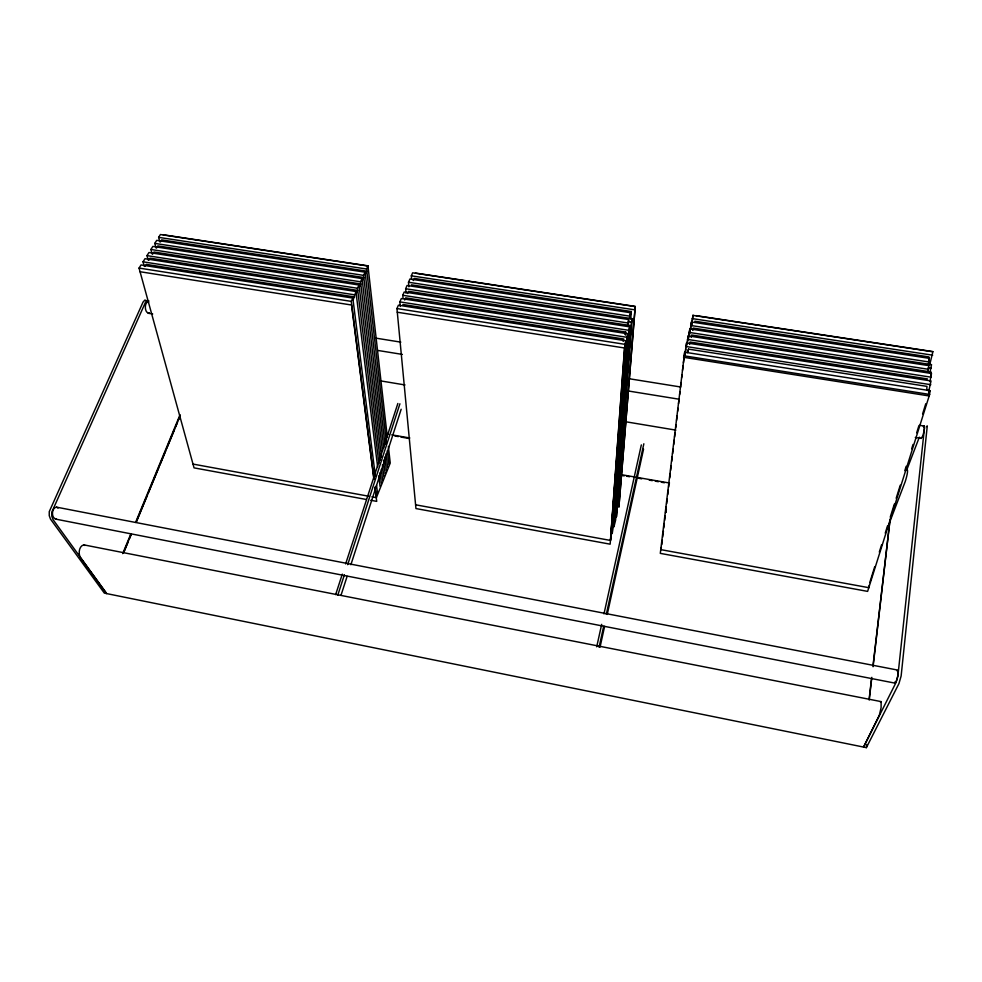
<?xml version="1.0" encoding="UTF-8"?>
<svg xmlns="http://www.w3.org/2000/svg" width="982" height="982" viewBox="0 0 982 982"><rect width="100%" height="100%" fill="white"/><g stroke="black" fill="none" stroke-linecap="round" stroke-linejoin="round"><path stroke-width="1.47" d="M147.018 300.934L144.931 300.038L143.077 302.026L49.247 511.683L49.247 515.648L50.499 519.097L104.35 593.128L863.571 747.069L895.78 682.993L897.953 675.383L924.443 428.078L924.283 426.102L923.718 426.519M929.647 394.433L929.893 390.64L684.687 352.207L660.297 553.369L867.622 591.385L929.647 394.433L683.853 355.779M930.838 375.676L931.071 371.982L691.696 335.022L691.168 337.354M929.954 372.681L931.537 364.641L693.292 328.086L692.764 330.394M928.53 391.99L931.046 380.942L686.59 342.927L684.675 355.594M929.917 381.593L931.513 373.491L688.21 335.893L686.676 345.492M929.537 365.402L932.888 351.789L692.961 315.369L691.303 326.171M926.726 390.149L926.971 386.38L688.468 349.113L687.658 352.673M927.953 371.491L928.862 365.635L689.83 328.921L688.48 336.936M928.432 364.162L929.34 358.344L691.426 322.01L689.536 334.543M625.46 335.071L625.681 332.026L405.713 297.865L404.744 300.062M415.656 504.809L610.534 540.444L624.92 344.326L625.878 340.791L398.41 305.206L396.949 308.544L415.951 508.566L610.153 544.175L624.527 347.996L397.219 312.215M625.878 340.791L610.534 540.444M627.584 325.128L628.689 319.531L407.076 285.48L405.652 288.733L406.045 293.311M627.793 333.782L626.847 337.28L612.24 533.631L627.793 333.782L401.331 298.565L399.87 301.879L400.3 306.445M628.185 326.257L628.689 319.531M403.05 298.319L402.78 295.275L404.216 291.998L629.695 326.846L628.75 330.308L613.922 526.88L615.604 520.178L630.469 325.57L408.561 291.323L407.616 293.495M629.462 318.291L630.554 312.718L409.911 279.023L408.5 282.251L408.893 286.83M629.695 326.846L629.523 329.019L630.469 325.57M630.554 312.718L630.395 314.891L631.316 311.515L414.195 278.397L413.262 280.533M630.739 319.138L631.316 311.515M632.334 318.733L631.401 322.145L616.426 516.851L632.334 318.733L411.397 284.829M635.219 306.605L618.905 506.933L635.219 306.605L412.636 272.812L411.323 275.819L411.568 278.876M869.18 585.284L868.96 587.702L660.861 549.65L661.365 547.342M869.156 699.049L871.439 679.36M873.01 665.722L889.876 521.246M869.205 700.08L871.832 677.347M873.059 666.729L889.962 520.19M148.81 300.774L146.944 300.553L145.434 302.407L51.788 512.162L51.788 516.139L53.028 519.588L106.645 593.594L80.414 557.555C78.13 553.738 78.941 545.943 83.814 544.863L881.161 701.614L881.087 707.727L879.295 715.313L863.571 747.069L866.37 747.646L866.725 744.602M890.048 519.306L889.729 522.056L905.232 481.573C906.19 478.541 908.804 469.678 906.865 469.347M661.794 544.679L662.334 540.125M662.69 537.093L663.415 531.041M663.771 528.009L664.323 523.455M664.679 520.423L665.219 515.881M665.575 512.85L666.299 506.786M666.655 503.754L667.195 499.212M667.748 494.658L668.288 490.116M668.644 487.084L669.184 482.543M669.724 477.988L670.264 473.447M670.62 470.415L671.16 465.873M671.713 461.319L672.253 456.777M672.609 453.745L673.149 449.204M673.689 444.65L674.229 440.108M674.585 437.076L675.125 432.534M675.677 427.98L676.033 424.948M676.573 420.406L677.114 415.852M677.654 411.311L678.01 408.279M678.55 403.737L679.09 399.183M679.642 394.641L679.998 391.609M680.538 387.068L681.078 382.514M681.618 377.972L681.974 374.94M682.515 370.398L683.067 365.844M683.423 362.812L683.963 358.27M684.319 355.238L684.687 352.207M665.992 512.322L666.361 509.277M685.313 353.581L685.853 349.015M686.222 345.971L686.59 342.927M687.302 343.454L688.21 335.893M688.738 338.004L689.83 328.921M690.506 329.596L691.426 322.01M688.1 352.145L688.468 349.113M691.672 325.987L693.01 315.173M600.039 647.187L604.617 626.332M607.244 614.425L643.554 449.142M596.712 646.807L601.671 624.368M603.979 613.91L641.332 444.907M599.057 647.273L603.672 626.32M606.299 614.351L643.848 443.778M689.548 344.387L690.088 342.031L927.462 378.905M623.116 341.331L623.766 338.999L402.829 304.469M625.043 334.346L625.681 332.026M929.34 358.344L928.665 360.529L928.911 356.908L694.863 321.212M869.745 582.621L874.753 566.614M879.307 552.08L881.591 544.801M885.236 533.165L887.507 525.898M890.244 517.17L894.344 504.085M896.173 498.267L900.273 485.169M904.827 470.623L906.19 466.266M911.664 448.811L913.027 444.453M916.672 432.817L918.956 425.55M922.601 413.913L925.781 403.725M928.518 394.997L929.893 390.64M341.024 595.239L347.125 576.348M350.881 564.724L401.159 409.273M335.66 594.576L342.301 574.151M345.627 563.938L397.857 403.467M337.808 595.117L344.4 574.814M347.689 564.675L399.92 403.786M906.803 469.85L919.324 437.174M371.883 496.806L376.388 497.628L390.247 463.038L388.369 446.368M122.701 553.615L130.888 533.791M135.565 522.449L180.013 414.809M123.646 552.756L128.323 541.426M129.489 538.59L131.244 534.343M136.498 521.602L158.703 467.813M159.87 464.977L174.477 429.588M175.643 426.765L177.398 422.518M178.564 419.682L180.32 415.435M123.572 552.657L131.158 534.306M136.412 521.589L146.919 496.18M148.086 493.357L165.602 451.008M166.768 448.185L180.197 415.717M923.338 426.716C926.407 422.837 922.442 440.402 921.153 437.481M374.056 479.363L351.249 301.376L352.82 298.074L141.052 264.944L139.051 268.074L194.055 467.874L366.249 499.457M353.09 300.234L355.926 291.507L145.017 258.708L143.041 261.813L144.244 266.245M378.917 463.479L357.473 288.254L359.007 285.013L148.945 252.546L146.981 255.627L148.172 260.046M381.507 457.133L360.529 281.785L362.051 278.569L152.848 246.421L150.897 249.477L152.063 253.908M383.729 447.792L363.573 275.365L365.083 272.186L156.703 240.369L154.775 243.389L155.929 247.82M386.466 443.066L366.581 269.007L367.98 266.036L160.422 234.526L158.63 237.349L159.759 241.781M356.196 293.667L357.73 290.414L150.111 258.168L148.81 260.23M359.265 287.174L360.787 283.945L154.014 252.018L152.713 254.068M362.309 280.729L363.819 277.525L157.869 245.93L156.592 247.955M365.329 274.346L366.826 271.179L161.699 239.89L160.422 241.891M880.486 702.388L881.161 701.614M866.37 747.646L898.947 683.607L901.132 675.997L927.278 425.906L926.468 426.63M897.082 670.927C899.991 669.319 896.406 685.313 894.811 682.048M144.87 266.453L146.183 264.367L354.649 296.945M149.411 312.755C144.428 314.449 143.814 301.425 148.798 301.867M924.074 426.053L919.655 425.292M56.379 518.975C50.941 518.877 51.346 507.596 56.539 507.142L897.793 670.105M163.061 234.735L368.078 265.852M415.423 273.045L635.28 306.409M695.919 315.615L932.9 351.581M158.63 237.349L366.581 269.007M411.323 275.819L634.36 309.772M692.224 318.585L932.667 355.189M154.775 243.389L363.573 275.365M408.5 282.251L629.622 316.118M690.628 325.459L929.095 361.977M628.517 321.703L631.401 322.145M928.186 367.82L931.304 368.299M150.897 249.477L360.529 281.785M405.652 288.733L627.744 322.955M689.02 332.395L928.616 369.318M146.981 255.627L357.473 288.254M402.78 295.275L628.75 330.308M687.4 339.404L931.28 377.211M143.041 261.813L354.379 294.784M399.87 301.879L626.847 337.28M685.767 346.474L930.813 384.686M139.051 268.074L351.249 301.376M396.949 308.544L624.92 344.326M139.923 271.707L351.544 305.021L373.823 478.725M683.533 357.276L928.972 395.918M375.112 338.017L400.828 342.141M629.229 378.745L680.661 386.994M148.061 313.246L152.713 313.995M378.095 350.488L402.375 354.416M627.805 390.91L679.262 399.244M915.298 437.456L921.362 438.438M380.795 380.918L405.014 384.956M625.939 421.794L675.874 430.128M385.705 433.798L388.712 434.314M391.732 434.842L409.85 437.984M621.176 474.637L669.491 483.021M394.924 436.033L398.373 436.585M400.963 437.088L408.954 438.426M620.575 475.153L624.233 475.902M626.626 476.196L629.646 476.724M638.717 478.295L641.737 478.823M649.298 480.137L652.318 480.652M655.338 481.18L658.37 481.708M661.389 482.236L664.409 482.751M193.123 464.105L368.876 496.254M370.73 500.28L376.72 501.372L374.977 487.784M55.373 519.061L895.167 683.165M83.814 544.863L84.931 545.476M56.539 507.142L57.987 508.148M375.026 486.974L376.388 497.628M352.82 298.074L375.37 476.123M376.523 485.231L377.481 492.804M355.926 291.507L377.616 466.671M378.733 475.779L380.059 486.397M359.007 285.013L380.218 460.3M381.323 469.408L382.599 480.038M380.034 472.588L381.335 483.205M382.415 464.719L383.876 476.871M362.051 278.569L382.44 450.934M383.52 460.055L385.14 473.729M384.797 456.912L386.392 470.587M387.338 450.664L388.897 464.351M365.083 272.186L385.005 444.662M386.061 453.782L387.645 467.469M367.98 266.036L387.338 437.285"/></g></svg>
